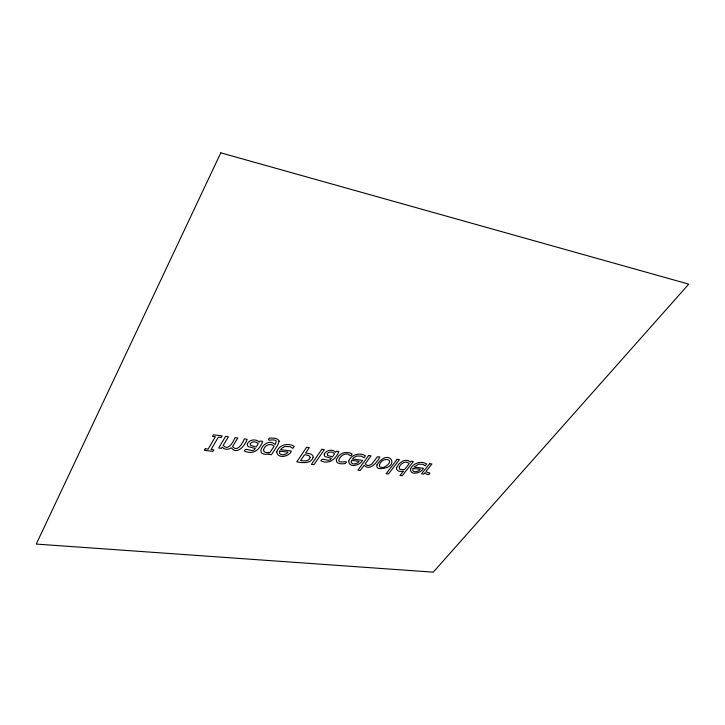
<?xml version="1.0" encoding="UTF-8"?>
<svg xmlns="http://www.w3.org/2000/svg" width="725" height="725" viewBox="0 0 725 725"><rect width="100%" height="100%" fill="white"/><g stroke="black" fill="none" stroke-linecap="round" stroke-linejoin="round"><path stroke-width="1.09" d="M276.769 451.938C277.503 459.215 289.411 456.741 291.405 451.05L280.62 449.645L282.088 447.968L284.988 446.482L290.009 446.673L292.864 448.367L294.223 446.319C288.323 442.603 278.708 444.688 276.769 451.938M247.252 444.099L247.669 445.957L248.648 446.7L255.291 448.485C252.971 453.877 245.838 446.355 244.225 450.977C253.252 455.046 259.505 450.171 262.686 441.353L259.994 440.999L259.233 442.214C256.161 438.453 248.947 439.459 247.252 444.099M336.318 459.768C335.847 464.335 342.227 464.163 345.245 463.474C350.746 458.726 334.316 465.985 340.088 457.602C341.484 455.608 343.732 454.113 346.215 454.058C348.915 453.134 350.827 458.399 352.069 453.977L349.595 452.79L345.354 452.527A6.588 3.906 -17.6 0 0 341.076 453.959L338.593 455.943L336.318 459.768M279.125 441.19L277.883 444.788L271.467 454.711L268.975 454.394L269.129 453.895C251.566 457.393 266.383 435.372 275.083 444.642L276.325 441.326C274.92 437.855 265.558 442.495 269.347 438.072C272.509 438.217 277.811 437.411 279.125 441.19M263.628 449.69C263.066 453.134 267.978 452.826 270.108 452.364L274.077 446.21C270.697 442.622 264.634 445.15 263.628 449.69M348.698 461.227C348.979 468.341 360.506 465.468 362.455 460.33L352.486 459.025L353.99 457.43L356.827 456.007L361.503 456.17L364.032 457.765L365.463 455.817C359.781 452.155 350.927 454.629 348.698 461.227M324.265 454.203L324.492 455.962L325.344 456.668L331.379 458.336C329.059 463.375 322.571 456.433 320.867 460.747C329.114 464.843 335.711 459.179 338.874 451.548L336.391 451.213L335.575 452.373C332.721 448.639 326.023 450.044 324.265 454.203M396.629 467.489L396.593 469.374L398.451 471.069A7.458 4.268 -19.6 0 0 403.417 471.051L400.01 475.437L402.284 475.718L413.368 461.508L411.075 461.2L410.25 462.26L408.365 460.629L406.072 460.312A5.292 3.036 -19.7 0 0 402.457 461.263L399.004 463.864L396.629 467.489M376.918 464.97L376.918 466.864A6.616 3.824 -18.9 0 0 379.093 468.622C402.049 468.903 389.388 445.993 376.918 464.97M410.45 469.193C410.332 476.144 421.569 472.99 423.463 468.296L414.165 467.081L418.47 464.181L422.865 464.317L425.14 465.84L426.626 463.973C421.134 460.375 412.869 463.157 410.45 469.193M313.209 457.276C311.097 464.054 302.144 462.903 296.779 461.852L306.63 447.234L309.339 447.597L305.624 453.08C308.306 453.46 313.236 453.551 313.209 457.276M379.592 464.698L379.402 466.039A3.779 2.184 -18.9 0 0 380.679 467.208L382.401 467.426A3.752 2.166 -18.9 0 0 385.038 466.764C396.829 459.387 382.193 455.962 379.592 464.698M399.285 467.127L399.72 469.338L404.523 469.628L409.118 463.719C406.127 459.849 400.626 463.538 399.285 467.127M279.687 451.086L279.524 453.46C281.826 455.862 286.266 454.883 287.916 452.155L279.687 451.086M250.497 443.464L250.197 444.262L250.904 445.44L256.242 446.972L258.227 443.809C256.469 441.507 252.291 440.936 250.497 443.464M351.498 460.402L351.163 462.659C353.302 465.042 357.488 463.837 359.111 461.39L351.498 460.402M310.264 457.466C309.031 461.571 303.92 461.209 300.576 460.547L304.509 454.738L308.85 455.508L310.264 457.466M327.337 453.587L327.555 455.463L332.403 456.895L334.515 453.886C332.947 451.575 329.023 451.303 327.337 453.587M413.141 468.395L412.661 470.561C414.664 472.918 418.66 471.531 420.246 469.32L413.141 468.395M220.799 152.839L36.25 544.076L433.278 572.161L688.75 284.137L220.799 152.839M205.302 448.73L204.387 450.298L213.014 451.376L213.938 449.817L211.111 449.464L218.361 437.157L221.207 437.528L222.158 435.933L213.44 434.773L212.507 436.377L215.379 436.758L208.148 449.092L205.302 448.73M225.584 436.396L218.687 447.996L221.469 448.349L222.231 447.071C224.206 450.017 228.719 449.844 231.284 447.814C237.138 455.753 245.503 444.806 247.107 439.268L244.352 438.906C242.676 442.739 237.655 452.735 232.526 446.6L237.791 438.027L235.018 437.655C233.359 441.543 228.393 451.521 223.209 445.44L228.393 436.767L225.584 436.396M321.837 449.264L311.424 464.39L313.934 464.698L324.365 449.609L321.837 449.264M368.644 455.527L357.878 470.181L360.271 470.48L364.131 465.233C369.841 471.54 377.653 461.816 379.818 457.022L377.444 456.705L371.88 464.036L368.817 465.532A4.803 2.8 -18.5 0 1 366.406 464.888L365.237 463.737L371.055 455.844L368.644 455.527M397.101 459.333L386.135 473.706L388.446 473.996L399.43 459.641L397.101 459.333M429.644 463.683L421.578 473.806L423.817 474.096L425.004 472.6L426.209 474.032L428.638 474.648C432.435 471.739 426.699 473.697 426.137 471.177L431.882 463.982L429.644 463.683"/></g></svg>
